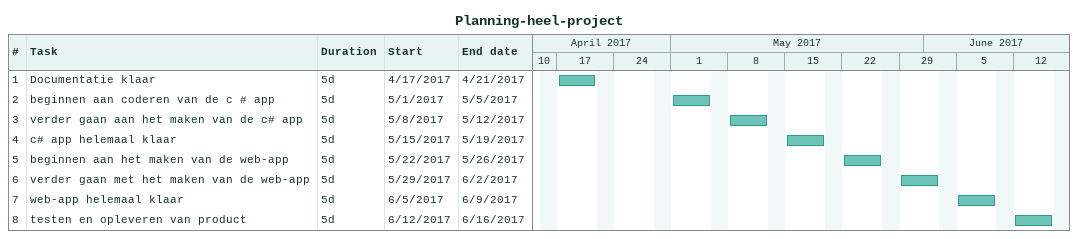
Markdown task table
Planning-heel-project

| ID | Task | Duration | Start | Finish |
|---|---|---|---|---|
| 1 | Documentatie klaar | 5d | 2017-04-17 | 2017-04-21 |
| 2 | beginnen aan coderen van de c # app | 5d | 2017-05-01 | 2017-05-05 |
| 3 | verder gaan aan het maken van de c# app | 5d | 2017-05-08 | 2017-05-12 |
| 4 | c# app helemaal klaar | 5d | 2017-05-15 | 2017-05-19 |
| 5 | beginnen aan het maken van de web-app | 5d | 2017-05-22 | 2017-05-26 |
| 6 | verder gaan met het maken van de web-app | 5d | 2017-05-29 | 2017-06-02 |
| 7 | web-app helemaal klaar | 5d | 2017-06-05 | 2017-06-09 |
| 8 | testen en opleveren van product | 5d | 2017-06-12 | 2017-06-16 |
